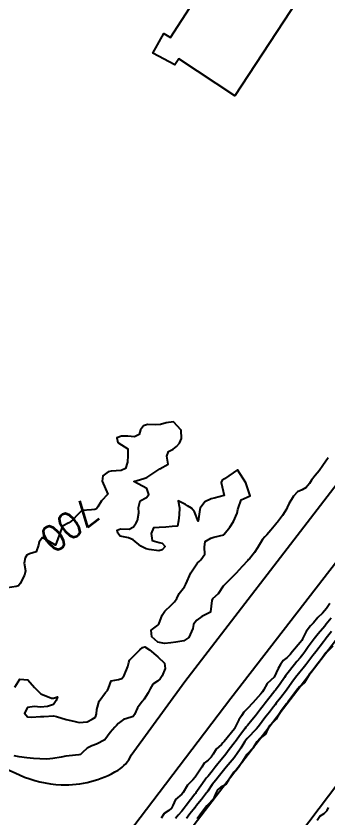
# Model space of a CAD drawing. Header units: metres. Extents: x 298520 to 308411, y 7433745 to 7450750.
# Drawn here: x 305954.2 to 306002.4, y 7435951 to 7436075 of the extents above; entities that cross this region are included whole.
import ezdxf
from ezdxf.enums import TextEntityAlignment as Align

# ---------------------------------------------------------------- set-up
doc = ezdxf.new("R2010")
doc.units = ezdxf.units.M
doc.header["$LTSCALE"] = 10
for name, color, linetype in [('Cotas', 45, 'Continuous'), ('Curvas de Nivel 1m', 11, 'Continuous'), ('Curvas de Nivel 5m', 15, 'Continuous'), ('Edificações', 30, 'Continuous'), ('Hidrografia', 140, 'Continuous'), ('Vias Primárias', 230, 'Continuous')]:
    doc.layers.add(name, color=color, linetype=linetype)
doc.styles.add('Style-STANDARD', font='STANDARD.shx')

msp = doc.modelspace()

# ---------------------------------------------------------------- linework, layer by layer
at = {"layer": 'Curvas de Nivel 1m', "flags": 128}
for points, elevation in [([(306002.71, 7435984.17), (306002.2, 7435983.43), (306001.56, 7435982.69), (306000.88, 7435982), (306000.17, 7435981.2), (305999.93, 7435980.95), (305999.71, 7435980.71), (305999.04, 7435979.84), (305998.5, 7435978.73), (305998.37, 7435978.49), (305998.14, 7435978.17), (305996.97, 7435976.75), (305996.59, 7435976.28), (305996.11, 7435975.82), (305995.51, 7435975.36), (305995.1, 7435974.77), (305994.73, 7435974.13), (305994.09, 7435972.78), (305993.03, 7435971.82), (305992.47, 7435970.8), (305992.31, 7435970.53), (305992.04, 7435970.21), (305990.82, 7435968.82), (305990.01, 7435967.96), (305989.45, 7435967.39), (305989.06, 7435966.84), (305988.65, 7435966.18), (305988, 7435964.85), (305987.99, 7435964.83), (305987.97, 7435964.81), (305986.38, 7435962.87), (305986.19, 7435962.63), (305985.95, 7435962.39), (305985.13, 7435961.69), (305984.68, 7435960.89), (305984.39, 7435960.42), (305983.91, 7435959.96), (305983.32, 7435959.5), (305982.92, 7435958.91), (305982.53, 7435958.28), (305981.89, 7435957.34), (305981.53, 7435956.93), (305980.72, 7435956.08), (305980.04, 7435954.95), (305979.85, 7435954.73), (305978.89, 7435953.91), (305978.45, 7435952.96), (305978.23, 7435952.57), (305977.82, 7435952.21), (305977.1, 7435951.7), (305976.66, 7435950.99)], 699), ([(306002.93, 7435981.93), (306002.17, 7435980.97), (306002.03, 7435980.82), (306001.92, 7435980.68), (306000.92, 7435979.47), (306000.29, 7435978.71), (306000.14, 7435978.52), (305999.38, 7435977.47), (305998.85, 7435976.72), (305998.54, 7435976.3), (305998.11, 7435975.77), (305997.64, 7435975.2), (305997.27, 7435974.74), (305996.08, 7435973.27), (305995.85, 7435972.99), (305995.7, 7435972.76), (305995.05, 7435971.78), (305994.3, 7435970.78), (305994.18, 7435970.64), (305994.04, 7435970.46), (305993.3, 7435969.52), (305992.73, 7435968.79), (305992.42, 7435968.39), (305992.01, 7435967.87), (305991.21, 7435966.81), (305990.68, 7435966.13), (305989.98, 7435965.31), (305989.76, 7435965.05), (305989.6, 7435964.83), (305988.89, 7435963.91), (305988.13, 7435962.85), (305988.06, 7435962.74), (305987.95, 7435962.59), (305987.18, 7435961.61), (305986.62, 7435960.87), (305985.91, 7435960), (305985.4, 7435959.39), (305985.01, 7435958.89), (305984.52, 7435958.27), (305983.89, 7435957.5), (305983.61, 7435957.18), (305983.41, 7435956.9), (305982.78, 7435956), (305982.03, 7435954.92), (305981.95, 7435954.82), (305981.85, 7435954.69), (305980.5, 7435952.94), (305980.21, 7435952.56), (305979.82, 7435952.07), (305979.29, 7435951.47), (305978.86, 7435950.96)], 698), ([(306002.98, 7435979.85), (306002.14, 7435978.81), (306002.04, 7435978.68), (306001.74, 7435978.28), (306000.54, 7435976.7), (306000.36, 7435976.46), (306000.11, 7435976.14), (305999.48, 7435975.34), (305999.01, 7435974.72), (305998.6, 7435974.21), (305998.08, 7435973.59), (305997.39, 7435972.74), (305996.83, 7435971.98), (305996.04, 7435970.79), (305995.13, 7435969.68), (305994.43, 7435968.78), (305994.25, 7435968.54), (305994.02, 7435968.23), (305993.39, 7435967.41), (305992.9, 7435966.79), (305992.51, 7435966.28), (305991.98, 7435965.57), (305991.66, 7435965.12), (305991.39, 7435964.81), (305989.96, 7435963.3), (305989.74, 7435963.05), (305989.6, 7435962.83), (305988.96, 7435961.82), (305988.31, 7435960.85), (305988.15, 7435960.62), (305987.92, 7435960.35), (305986.69, 7435958.87), (305985.89, 7435957.87), (305985.45, 7435957.32), (305985.08, 7435956.89), (305984.54, 7435956.22), (305983.86, 7435955.16), (305983.75, 7435955), (305983.68, 7435954.9), (305982.86, 7435953.89), (305982.07, 7435952.92), (305981.96, 7435952.79), (305981.83, 7435952.62), (305981.09, 7435951.65), (305980.56, 7435950.94)], 697), ([(306003.2, 7435977.6), (306002.24, 7435976.68), (306002.17, 7435976.63), (306002.12, 7435976.58), (306001.32, 7435975.47), (306000.73, 7435974.7), (306000.08, 7435973.9), (305999.56, 7435973.24), (305999.24, 7435972.72), (305998.82, 7435971.96), (305998.05, 7435971.3), (305997.77, 7435971.01), (305997.58, 7435970.74), (305996.21, 7435968.94), (305996.07, 7435968.76), (305996.02, 7435968.7), (305995.18, 7435967.6), (305994.69, 7435966.77), (305994.44, 7435966.33), (305993.99, 7435965.9), (305993.44, 7435965.33), (305993.15, 7435964.79), (305992.76, 7435964), (305991.96, 7435963.36), (305991.42, 7435962.81), (305990.86, 7435961.9), (305989.92, 7435960.9), (305989.89, 7435960.86), (305989.88, 7435960.83), (305989.13, 7435959.62), (305988.58, 7435958.84), (305988.28, 7435958.47), (305987.9, 7435958.11), (305987.04, 7435956.86), (305986.61, 7435956.13), (305985.87, 7435955.77), (305985.36, 7435955.39), (305985.1, 7435954.89), (305984.72, 7435954.01), (305983.83, 7435953.03), (305983.77, 7435952.97), (305983.72, 7435952.9), (305982.88, 7435951.85), (305982.23, 7435950.92)], 696), ([(306000.76, 7435950.7), (306001.19, 7435951.31), (306001.82, 7435951.72), (306002.3, 7435952.2), (306002.53, 7435952.67)], 696)]:
    msp.add_lwpolyline(points, dxfattribs=dict(at, elevation=elevation))
at = {"layer": 'Curvas de Nivel 5m', "elevation": 700, "flags": 128}
for points in [[(306002.48, 7436006.68), (306001.66, 7436005.49), (306001.05, 7436004.7), (306000.45, 7436003.98), (305999.89, 7436003.27), (305999.56, 7436002.72), (305999.05, 7436002.09), (305998.42, 7436001.77), (305997.72, 7436001.44), (305997.08, 7436000.75), (305996.39, 7435999.58), (305996.12, 7435999.03), (305996, 7435998.76), (305995.38, 7435997.77), (305994.61, 7435996.78), (305994.51, 7435996.63), (305994.36, 7435996.43), (305993.62, 7435995.52), (305992.97, 7435994.79), (305992.66, 7435994.47), (305992.33, 7435994.06), (305991.52, 7435992.81), (305991.06, 7435992.06), (305990.29, 7435991.1), (305990.16, 7435990.96), (305990.04, 7435990.83), (305989.19, 7435989.92), (305988.26, 7435988.85), (305986.24, 7435986.88), (305985.44, 7435985.67), (305984.6, 7435984.9), (305984.47, 7435984.64), (305984.28, 7435982.9), (305984.26, 7435982.83), (305984.19, 7435982.77), (305982.91, 7435982.18), (305982.17, 7435981.59), (305981.83, 7435981.26), (305981.66, 7435980.93), (305981.53, 7435980.3), (305980.91, 7435978.94), (305980.14, 7435978.4), (305978.9, 7435978.2), (305978.13, 7435978.11), (305977.16, 7435978.01), (305976.13, 7435978.21), (305975.21, 7435979.01), (305975.09, 7435980.07), (305976.16, 7435980.84), (305976.3, 7435981), (305976.81, 7435982.37), (305977.23, 7435982.98), (305978.2, 7435983.93), (305978.72, 7435984.46), (305979.05, 7435984.96), (305979.44, 7435985.74), (305980.24, 7435986.76), (305980.32, 7435986.87), (305980.36, 7435986.95), (305980.47, 7435987.17), (305981.26, 7435988.93), (305982.28, 7435990.49), (305982.5, 7435990.7), (305982.79, 7435990.91), (305983.38, 7435991.82), (305983.36, 7435992.91), (305983.46, 7435993.77), (305984.33, 7435994.27), (305984.81, 7435994.42), (305986.33, 7435994.82), (305986.41, 7435994.88), (305987.25, 7435995.97), (305987.85, 7435996.86), (305988.38, 7435998.17), (305988.52, 7435998.71), (305988.55, 7435998.85), (305989.02, 7436000.22), (305990.4, 7436000.83), (305989.76, 7436002.84), (305988.45, 7436004.85), (305986.44, 7436003.46), (305986.09, 7436003.23), (305985.93, 7436002.89), (305986.4, 7436000.88), (305984.85, 7436000.45), (305984.4, 7436000.36), (305983.39, 7435999.91), (305982.67, 7435998.92), (305982.61, 7435998.69), (305982.36, 7435996.92), (305981.79, 7435998.35), (305981.33, 7435998.94), (305980.73, 7435999.29), (305980.39, 7435999.48), (305979.28, 7436000.07), (305979.47, 7435998.96), (305979.43, 7435997.9), (305979.33, 7435996.96), (305979.18, 7435996.13), (305978.35, 7435996.09), (305977.35, 7435995.98), (305976.35, 7435995.94), (305975.46, 7435995.89), (305975.11, 7435995.01), (305975.24, 7435993.92), (305976.32, 7435993.59), (305976.82, 7435993.5), (305977.25, 7435992.99), (305976.81, 7435992.49), (305976.3, 7435992.35), (305974.81, 7435992.51), (305974.31, 7435992.65), (305973.53, 7435993.03), (305972.32, 7435994.04), (305971.62, 7435994.35), (305970.33, 7435994.61), (305969.93, 7435995.07), (305969.87, 7435995.54), (305970.34, 7435995.7), (305971.71, 7435995.68), (305972.35, 7435996.04), (305972.76, 7435996.63), (305972.98, 7435997.03), (305973.21, 7435998.2), (305973.14, 7435999.03), (305973.39, 7436000.03), (305974.4, 7436000.57), (305974.74, 7436001.01), (305974.42, 7436001.94), (305972.43, 7436003.04), (305973.96, 7436003.5), (305974.44, 7436003.68), (305976.45, 7436004.99), (305977.72, 7436005.73), (305977.53, 7436006.98), (305977.8, 7436007.66), (305978.49, 7436008.05), (305979.03, 7436008.43), (305979.47, 7436008.96), (305979.79, 7436009.67), (305979.72, 7436010.96), (305978.54, 7436012.28), (305977.4, 7436012.12), (305976.54, 7436011.85), (305975.72, 7436011.81), (305974.54, 7436011.83), (305973.9, 7436011.66), (305973.44, 7436011.03), (305973.24, 7436010.31), (305972.51, 7436009.93), (305971.51, 7436010.05), (305970.51, 7436010.04), (305969.81, 7436009.78), (305969.93, 7436009.08), (305970.5, 7436008.69), (305971.52, 7436008.08), (305971.51, 7436007.05), (305971.47, 7436006.05), (305971.16, 7436005.06), (305970.45, 7436004.74), (305968.91, 7436004.63), (305968.45, 7436004.56), (305967.61, 7436003.93), (305967.53, 7436003.1), (305968.4, 7436001.09), (305967.44, 7436000.06), (305966.84, 7435999.11), (305966.66, 7435998.82), (305966.38, 7435998.69), (305965.9, 7435998.64), (305964.38, 7435998.54), (305963.69, 7435997.83), (305963.03, 7435997.15), (305962.67, 7435996.85), (305962.36, 7435996.65), (305961.39, 7435996.13), (305961.04, 7435995.18), (305960.31, 7435993.19), (305958.32, 7435994.41), (305957.8, 7435993.74), (305957.68, 7435993.22), (305957.32, 7435992.19), (305956.29, 7435991.85), (305955.88, 7435991.64), (305955.64, 7435991.24), (305955.47, 7435990.43), (305955.68, 7435989.24), (305955.55, 7435988.54), (305954.86, 7435987.25), (305954.58, 7435986.91), (305954.24, 7435986.79), (305952.91, 7435986.59)], [(305954.04, 7435971.26), (305954.82, 7435972.49), (305956.06, 7435972.4), (305957.08, 7435971.22), (305958.03, 7435970.21), (305959.68, 7435969.54), (305960.03, 7435969.57), (305960.61, 7435969.77), (305960.42, 7435969.18), (305960.02, 7435968.59), (305959.08, 7435968.27), (305958.01, 7435968.14), (305957.05, 7435968.26), (305956.01, 7435968.11), (305955.55, 7435967.24), (305955.99, 7435966.69), (305956.63, 7435966.6), (305958, 7435966.71), (305958.5, 7435966.7), (305960, 7435966.81), (305960.47, 7435966.71), (305961.99, 7435966.25), (305963.14, 7435966), (305963.98, 7435965.79), (305965.21, 7435965.9), (305965.99, 7435966.3), (305966.49, 7435966.62), (305966.63, 7435967.11), (305966.7, 7435967.8), (305967.08, 7435969.1), (305968.04, 7435970.42), (305968.38, 7435970.75), (305968.5, 7435971.09), (305968.92, 7435972.22), (305970.06, 7435972.44), (305970.56, 7435972.57), (305970.91, 7435973.06), (305971.48, 7435974.44), (305971.63, 7435975.05), (305971.73, 7435975.41), (305972.1, 7435975.78), (305972.73, 7435976.42), (305973.34, 7435977.03), (305973.75, 7435977.4), (305974.13, 7435977.5), (305974.85, 7435977.01), (305976.11, 7435975.94), (305977.17, 7435974.98), (305977.27, 7435974.16), (305976.79, 7435972.99), (305976.52, 7435972.54), (305976.06, 7435972.18), (305975.35, 7435971.71), (305974.94, 7435971.01), (305974.65, 7435970.4), (305974.03, 7435969.42), (305973.86, 7435969.19), (305973.71, 7435969.02), (305972.98, 7435968.06), (305972.51, 7435967.03), (305972.3, 7435966.74), (305972, 7435966.61), (305970.81, 7435966.24), (305969.98, 7435965.61), (305969.73, 7435965.32), (305969.51, 7435965.07), (305968.78, 7435964.26), (305967.95, 7435963.09), (305966.63, 7435962.43), (305965.94, 7435962.17), (305965.22, 7435961.84), (305964.51, 7435961.13), (305964.2, 7435960.86), (305963.92, 7435960.78), (305962.42, 7435960.65), (305961.92, 7435960.58), (305961.19, 7435960.44), (305959.91, 7435960.23), (305958.97, 7435960.14), (305957.91, 7435960.16), (305956.94, 7435960.25), (305955.91, 7435960.34), (305954.71, 7435960.46), (305953.92, 7435960.65)]]:
    msp.add_lwpolyline(points, dxfattribs=at)
at = {"layer": 'Edificações', "elevation": 704.98}
msp.add_lwpolyline([(305978.87, 7436091.67), (305980.33, 7436091.35), (305984.49, 7436089.66), (305985.73, 7436089.26), (305988.92, 7436088.28), (305995.2, 7436086.36), (306002.01, 7436083.99), (305988.05, 7436062.65), (305979.4, 7436068.35), (305978.74, 7436067.44), (305975.35, 7436069.25), (305977.08, 7436072.27), (305978.08, 7436071.69), (305985.11, 7436082.55), (305976.59, 7436088.09)], close=True, dxfattribs=at)
at = {"layer": 'Hidrografia'}
for points, elevation in [([(305683.81, 7435775.6), (305747.27, 7435796.11), (305800.35, 7435812.62), (305822.32, 7435819.53), (305839.78, 7435826.02), (305848.76, 7435829.71), (305861.72, 7435836.1), (305876.86, 7435844.61), (305892, 7435854.21), (305904.77, 7435863.86), (305916.04, 7435873.24), (305923.38, 7435879.97), (305929.67, 7435885.3), (305940.4, 7435896.87), (305946.42, 7435904.61), (305954.72, 7435914.95), (305971.93, 7435937.2), (305988.53, 7435958.89), (306003.61, 7435978.49), (306021.54, 7436001.37), (306041.72, 7436027.3), (306061.7, 7436052.8), (306068.83, 7436061.99)], 696.52), ([(306081.85, 7436057.49), (306071.51, 7436044.22), (306045.28, 7436010.2), (306025.87, 7435985.27), (305999.47, 7435950.36), (305975.22, 7435919.01), (305956.33, 7435895.01), (305938.63, 7435875.11), (305915.86, 7435855.46), (305892, 7435838.01), (305863.58, 7435822.22), (305845.73, 7435814.98), (305843.68, 7435815.07), (305840, 7435813.59), (305837.61, 7435812.3), (305819.86, 7435806.18), (305816.13, 7435804.51), (305808.04, 7435802.26)], 696)]:
    msp.add_lwpolyline(points, dxfattribs=dict(at, elevation=elevation))
at = {"layer": 'Vias Primárias'}
msp.add_lwpolyline([(305797.94, 7436038.44), (305813.94, 7436026.38), (305828.68, 7436016.73), (305842.46, 7436008.37), (305857.9, 7435999.98), (305869.5, 7435994.43), (305880.25, 7435989.6), (305904.98, 7435979.19), (305927.69, 7435970.04), (305941.64, 7435963.61), (305954.78, 7435957.68, 0.096358), (305961.21, 7435956.17, 0.146841), (305969.98, 7435958.43, 0.151149), (305972.01, 7435960.72), (305980.32, 7435972.12), (306002.82, 7436001.39), (306020.1, 7436023.74), (306034.37, 7436042.55), (306045.88, 7436057.63, 0.233058), (306046.73, 7436061.98, 0.05128), (306044.9, 7436066.75, 0.11812), (306042.77, 7436069.26, 0.012728), (306038.94, 7436071.91)], format="xyb", dxfattribs=at)
at = {"layer": 'Vias Primárias', "elevation": 700.17}
msp.add_lwpolyline([(306060.8, 7436064.68), (306030.3, 7436025.33), (306005.71, 7435993.13), (305987.4, 7435969.5), (305974.37, 7435952.36), (305948.33, 7435918.12), (305932.33, 7435899.12), (305921.71, 7435887.97), (305906.64, 7435874.51), (305895.05, 7435865.46), (305886.44, 7435859.56), (305876.4, 7435853.05), (305868.25, 7435848.25), (305862.55, 7435845.4), (305844.62, 7435836.47), (305836.29, 7435833.22), (305821.48, 7435827.96), (305813.26, 7435825.45), (305806.98, 7435823.72)], dxfattribs=at)

# ---------------------------------------------------------------- texts
at = {"layer": 'Cotas', "style": 'Style-STANDARD'}
msp.add_text('700', height=4, rotation=218.0796, dxfattribs=at).set_placement((305962.5, 7435996.26, 700), align=Align.MIDDLE_CENTER)

doc.saveas('drawing.dxf')
